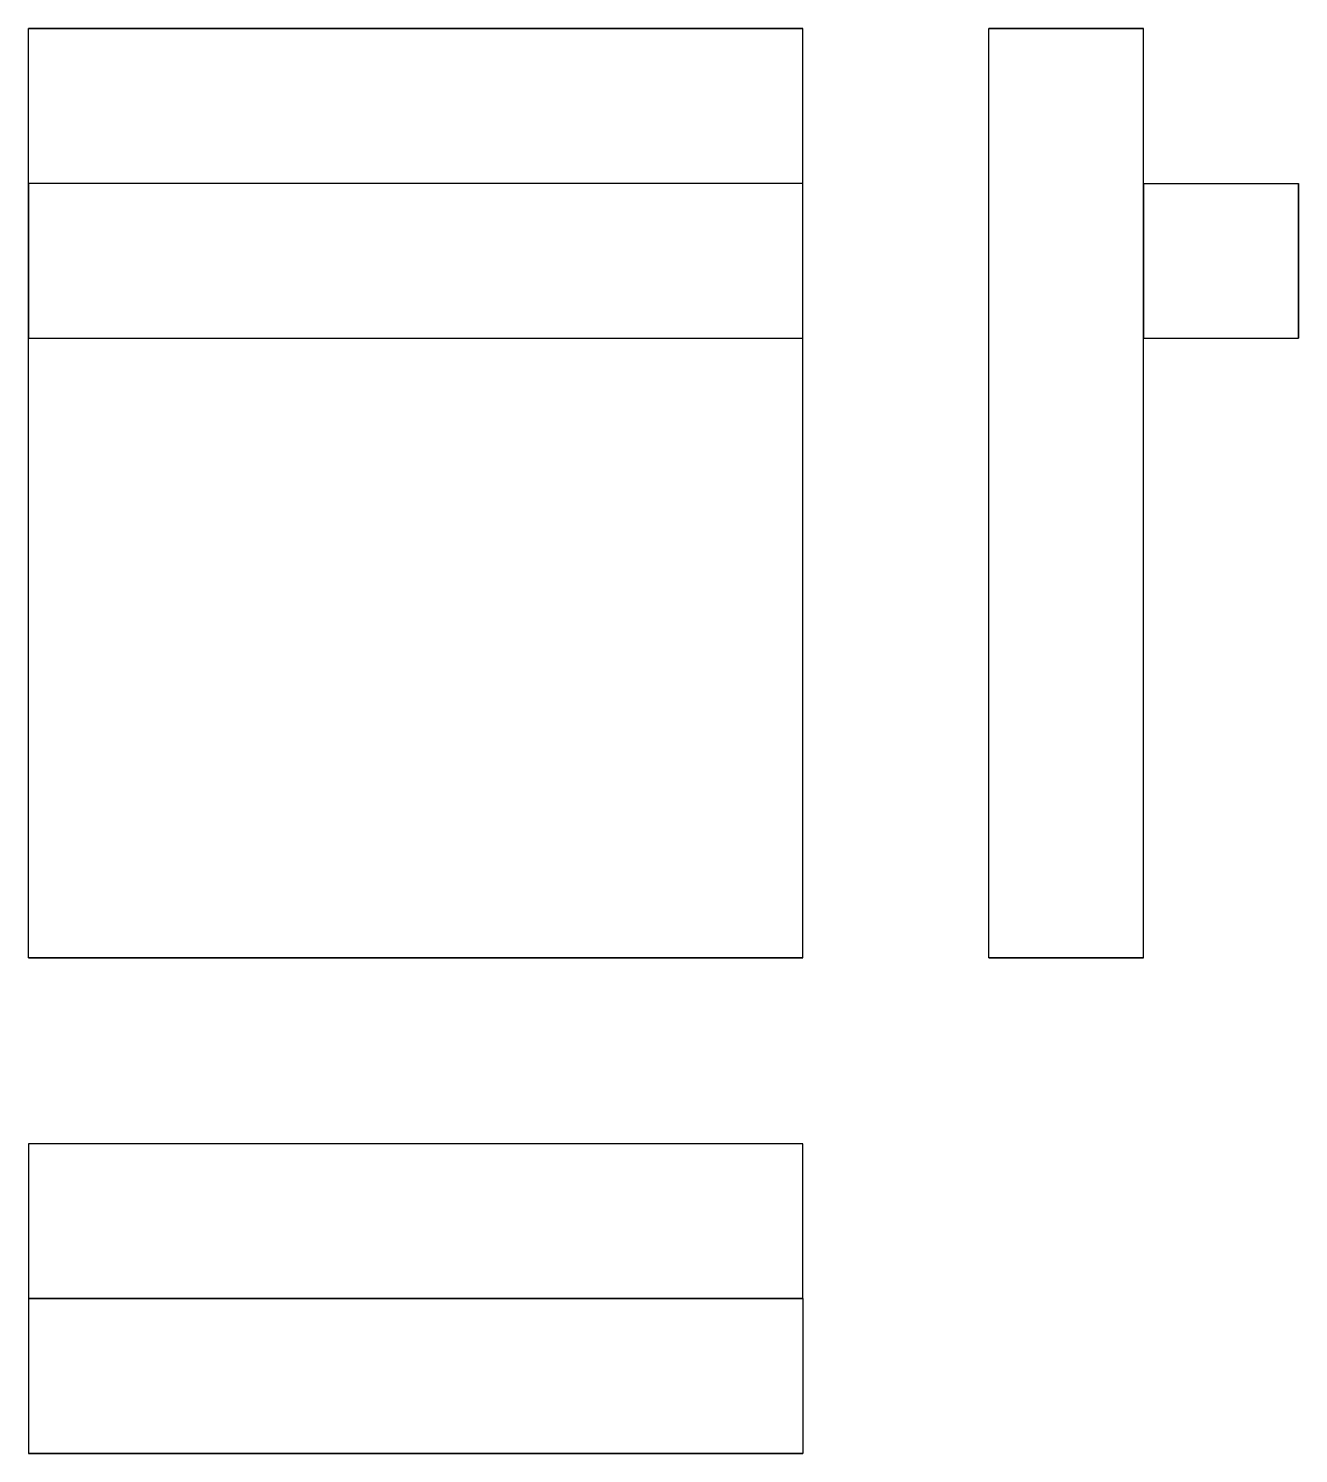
# Model space of a CAD drawing. Extents: x 0 to 1.02, y 0 to 1.15.
import ezdxf

# ---------------------------------------------------------------- set-up
doc = ezdxf.new("R2010")
doc.units = 0
doc.linetypes.add('HIDDEN', pattern=[9, 6, -3])
for name, color, linetype in [('FRONT', 7, 'CONTINUOUS'), ('FRONT_HID', 7, 'HIDDEN'), ('RIGHT', 7, 'CONTINUOUS'), ('RIGHT_HID', 7, 'HIDDEN'), ('TOP', 7, 'CONTINUOUS'), ('TOP_HID', 7, 'HIDDEN')]:
    doc.layers.add(name, color=color, linetype=linetype)

msp = doc.modelspace()

# ---------------------------------------------------------------- linework, layer by layer
at = {"layer": 'FRONT'}
for p, q in [((0, 0.4), (0, 1.15)), ((0.625, 1.15), (0, 1.15)), ((0.625, 0.4), (0.625, 1.15)), ((0.625, 0.4), (0, 0.4))]:
    msp.add_line(p, q, dxfattribs=at)
at = {"layer": 'FRONT_HID', "linetype": 'HIDDEN'}
for p, q in [((0, 1.025), (0, 1.15)), ((0, 1.15), (0.625, 1.15)), ((0.625, 1.025), (0.625, 1.15)), ((0, 1.025), (0, 0.9)), ((0.625, 1.025), (0, 1.025)), ((0, 1.025), (0, 0.9)), ((0.625, 1.025), (0, 1.025)), ((0.625, 0.9), (0.625, 1.025)), ((0.625, 0.9), (0.625, 1.025)), ((0, 0.4), (0, 0.9)), ((0, 0.9), (0.625, 0.9)), ((0, 0.9), (0.625, 0.9)), ((0.625, 0.4), (0.625, 0.9)), ((0, 0.4), (0.625, 0.4))]:
    msp.add_line(p, q, dxfattribs=at)
at = {"layer": 'RIGHT'}
for p, q in [((0.9, 1.15), (0.775, 1.15)), ((0.775, 0.4), (0.775, 1.15)), ((0.9, 1.025), (0.9, 1.15)), ((0.9, 1.025), (1.025, 1.025)), ((0.9, 0.9), (0.9, 1.025)), ((1.025, 0.9), (1.025, 1.025)), ((0.9, 0.4), (0.9, 0.9)), ((0.9, 0.9), (1.025, 0.9)), ((0.9, 0.4), (0.775, 0.4))]:
    msp.add_line(p, q, dxfattribs=at)
at = {"layer": 'RIGHT_HID', "linetype": 'HIDDEN'}
for p, q in [((0.775, 0.4), (0.775, 1.15)), ((0.775, 1.15), (0.9, 1.15)), ((0.9, 1.025), (0.9, 1.15)), ((0.9, 1.025), (1.025, 1.025)), ((0.9, 1.025), (0.9, 0.9)), ((1.025, 1.025), (1.025, 0.9)), ((0.9, 0.4), (0.9, 0.9)), ((0.9, 0.9), (1.025, 0.9)), ((0.775, 0.4), (0.9, 0.4))]:
    msp.add_line(p, q, dxfattribs=at)
at = {"layer": 'TOP'}
for p, q in [((0, 0.25), (0, 0.125)), ((0.625, 0.25), (0, 0.25)), ((0.625, 0.125), (0.625, 0.25)), ((0, 0.125), (0.625, 0.125)), ((0, 0.125), (0, 0)), ((0.625, 0.125), (0.625, 0)), ((0.625, 0), (0, 0))]:
    msp.add_line(p, q, dxfattribs=at)
at = {"layer": 'TOP_HID', "linetype": 'HIDDEN'}
for p, q in [((0.625, 0.25), (0, 0.25)), ((0, 0.25), (0, 0.125)), ((0.625, 0.125), (0.625, 0.25)), ((0, 0.125), (0.625, 0.125)), ((0, 0.125), (0.625, 0.125)), ((0, 0.125), (0, 0)), ((0.625, 0.125), (0, 0.125)), ((0.625, 0.125), (0.625, 0)), ((0, 0), (0.625, 0))]:
    msp.add_line(p, q, dxfattribs=at)

doc.saveas('drawing.dxf')
